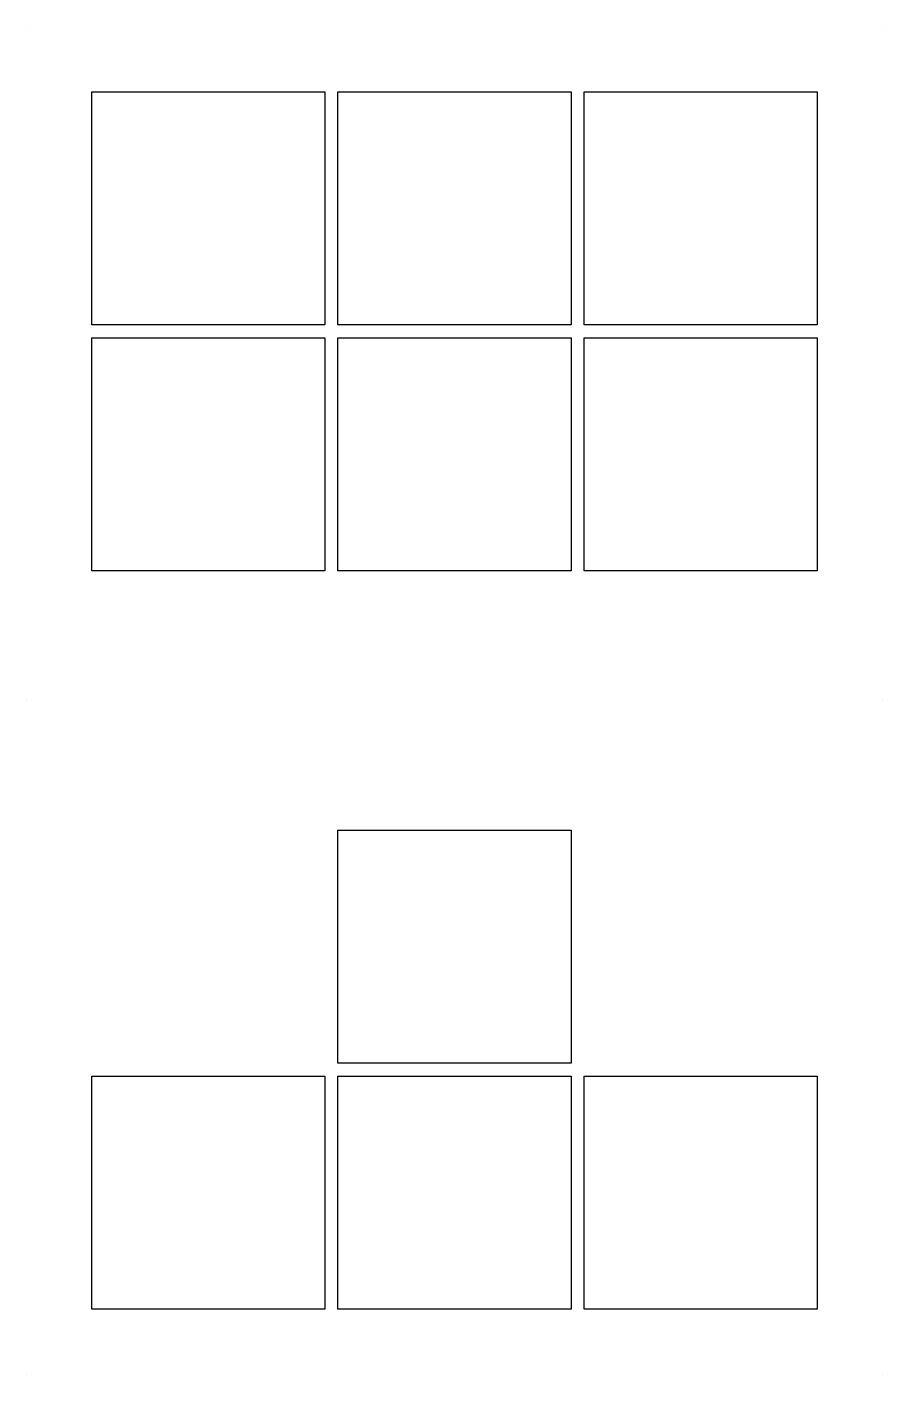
# Model space of a CAD drawing. Header units: millimetres. Extents: x 46 to 112, y -139 to -35.
import ezdxf

# ---------------------------------------------------------------- set-up
doc = ezdxf.new("R2010")
doc.units = ezdxf.units.MM

msp = doc.modelspace()

# ---------------------------------------------------------------- linework, layer by layer
for p, q in [((46, -35), (46, -35)), ((46, -35), (46, -35)), ((46, -35), (46, -35)), ((46, -35), (46, -35)), ((112, -35), (112, -35)), ((112, -35), (112, -35)), ((112, -35), (112, -35)), ((112, -35), (112, -35)), ((51, -40), (69, -40)), ((51, -58), (51, -40)), ((69, -40), (69, -58)), ((70, -40), (88, -40)), ((70, -58), (70, -40)), ((88, -40), (88, -58)), ((89, -40), (107, -40)), ((89, -58), (89, -40)), ((107, -40), (107, -58)), ((69, -58), (51, -58)), ((88, -58), (70, -58)), ((107, -58), (89, -58)), ((51, -59), (69, -59)), ((51, -77), (51, -59)), ((69, -59), (69, -77)), ((70, -59), (88, -59)), ((70, -77), (70, -59)), ((88, -59), (88, -77)), ((89, -59), (107, -59)), ((89, -77), (89, -59)), ((107, -59), (107, -77)), ((69, -77), (51, -77)), ((88, -77), (70, -77)), ((107, -77), (89, -77)), ((46, -87), (46, -87)), ((46, -87), (46, -87)), ((46, -87), (46, -87)), ((46, -87), (46, -87)), ((112, -87), (112, -87)), ((112, -87), (112, -87)), ((112, -87), (112, -87)), ((112, -87), (112, -87)), ((70, -97), (88, -97)), ((70, -115), (70, -97)), ((88, -97), (88, -115)), ((88, -115), (70, -115)), ((51, -116), (69, -116)), ((51, -134), (51, -116)), ((69, -116), (69, -134)), ((70, -116), (88, -116)), ((70, -134), (70, -116)), ((88, -116), (88, -134)), ((89, -116), (107, -116)), ((89, -134), (89, -116)), ((107, -116), (107, -134)), ((69, -134), (51, -134)), ((88, -134), (70, -134)), ((107, -134), (89, -134)), ((46, -139), (46, -139)), ((46, -139), (46, -139)), ((46, -139), (46, -139)), ((46, -139), (46, -139)), ((112, -139), (112, -139)), ((112, -139), (112, -139)), ((112, -139), (112, -139)), ((112, -139), (112, -139))]:
    msp.add_line(p, q)

doc.saveas('drawing.dxf')
